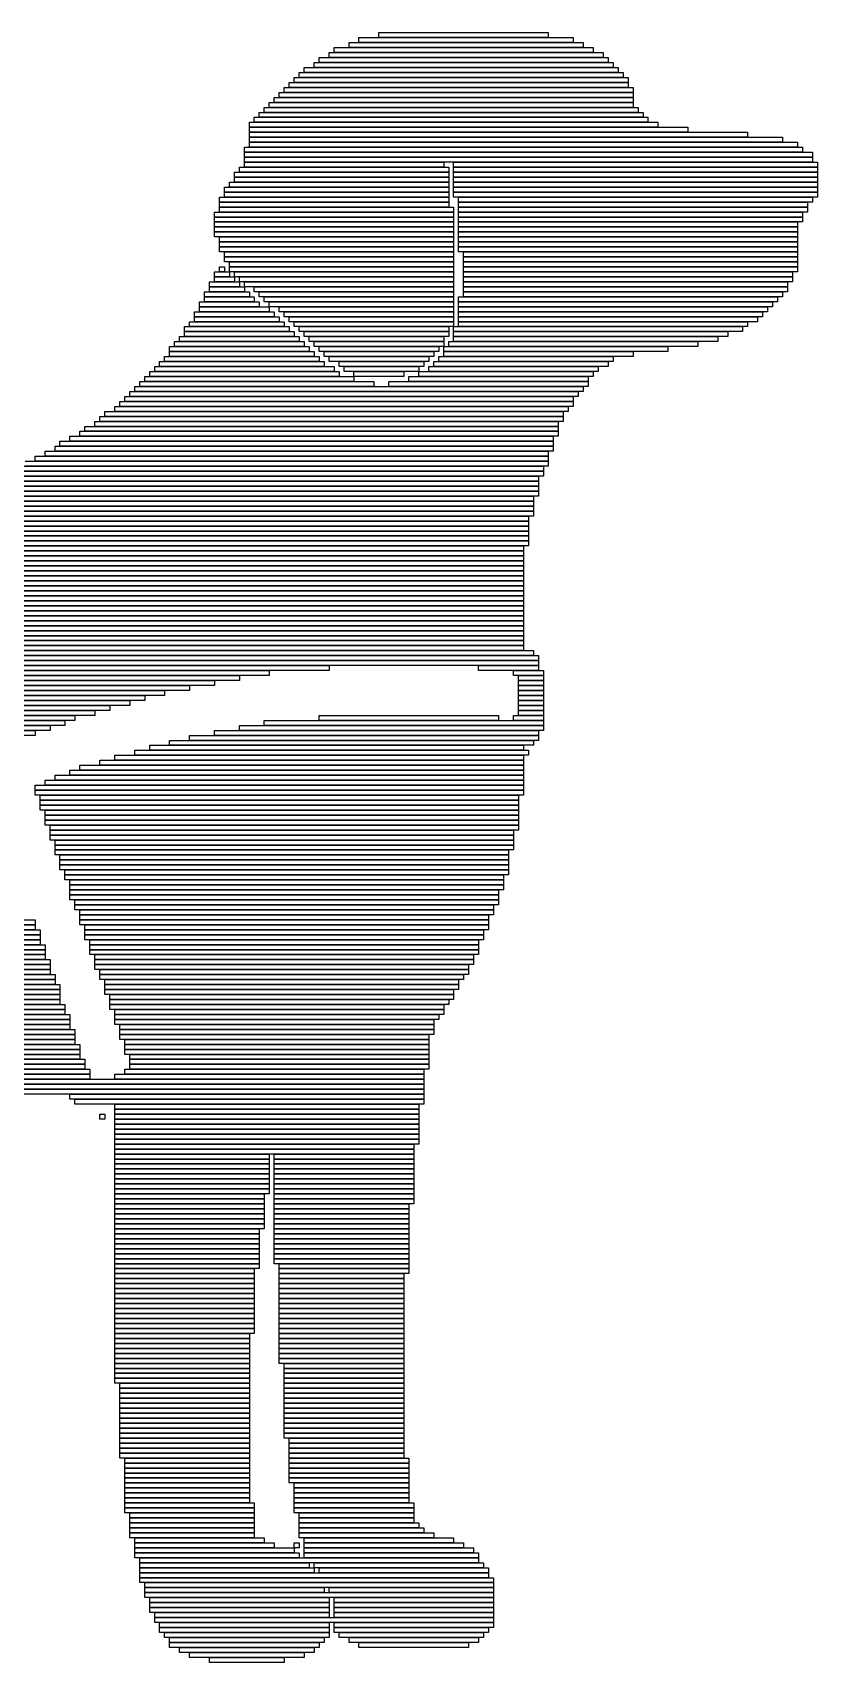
# Model space of a CAD drawing. Extents: x 322 to 701, y 349 to 676.
# Drawn here: x 543.5 to 701, y 349 to 676 of the extents above; entities that cross this region are included whole.
import ezdxf

# ---------------------------------------------------------------- set-up
doc = ezdxf.new("R2010")
doc.units = 0

msp = doc.modelspace()

# ---------------------------------------------------------------- linework, layer by layer
for p, q in [((607, 674), (654, 674)), ((607, 673), (607, 674)), ((609, 675), (652, 675)), ((609, 674), (609, 675)), ((652, 674), (609, 674)), ((613, 676), (647, 676)), ((613, 675), (613, 676)), ((647, 675), (613, 675)), ((647, 676), (647, 675)), ((652, 675), (652, 674)), ((654, 674), (654, 673)), ((601, 671), (659, 671)), ((601, 670), (601, 671)), ((603, 672), (658, 672)), ((603, 671), (603, 672)), ((658, 671), (603, 671)), ((604, 673), (656, 673)), ((604, 672), (604, 673)), ((656, 672), (604, 672)), ((654, 673), (607, 673)), ((656, 673), (656, 672)), ((658, 672), (658, 671)), ((659, 671), (659, 670)), ((597, 668), (662, 668)), ((597, 667), (597, 668)), ((598, 669), (661, 669)), ((598, 668), (598, 669)), ((661, 668), (598, 668)), ((600, 670), (660, 670)), ((600, 669), (600, 670)), ((660, 669), (600, 669)), ((659, 670), (601, 670)), ((660, 670), (660, 669)), ((661, 669), (661, 668)), ((662, 668), (662, 667)), ((593, 664), (664, 664)), ((593, 663), (593, 664)), ((594, 665), (664, 665)), ((594, 664), (594, 665)), ((664, 664), (594, 664)), ((595, 666), (663, 666)), ((595, 665), (595, 666)), ((663, 665), (595, 665)), ((596, 667), (663, 667)), ((596, 666), (596, 667)), ((663, 666), (596, 666)), ((662, 667), (597, 667)), ((663, 667), (663, 666)), ((663, 666), (663, 665)), ((664, 665), (664, 664)), ((664, 664), (664, 663)), ((590, 661), (665, 661)), ((590, 660), (590, 661)), ((591, 662), (664, 662)), ((591, 661), (591, 662)), ((664, 661), (591, 661)), ((592, 663), (664, 663)), ((592, 662), (592, 663)), ((664, 662), (592, 662)), ((664, 663), (593, 663)), ((664, 663), (664, 662)), ((664, 662), (664, 661)), ((665, 661), (665, 660)), ((587, 658), (669, 658)), ((587, 657), (587, 658)), ((588, 659), (667, 659)), ((588, 658), (588, 659)), ((667, 658), (588, 658)), ((589, 660), (666, 660)), ((589, 659), (589, 660)), ((666, 659), (589, 659)), ((665, 660), (590, 660)), ((666, 660), (666, 659)), ((667, 659), (667, 658)), ((669, 658), (669, 657)), ((669, 657), (587, 657)), ((587, 657), (675, 657)), ((587, 656), (587, 657)), ((675, 656), (587, 656)), ((587, 656), (687, 656)), ((587, 655), (587, 656)), ((687, 655), (587, 655)), ((587, 655), (694, 655)), ((587, 654), (587, 655)), ((694, 654), (587, 654)), ((587, 654), (697, 654)), ((587, 653), (587, 654)), ((675, 657), (675, 656)), ((687, 656), (687, 655)), ((694, 655), (694, 654)), ((697, 654), (697, 653)), ((586, 653), (698, 653)), ((586, 652), (586, 653)), ((698, 652), (586, 652)), ((586, 652), (700, 652)), ((586, 651), (586, 652)), ((700, 651), (586, 651)), ((586, 651), (700, 651)), ((586, 650), (586, 651)), ((697, 653), (587, 653)), ((698, 653), (698, 652)), ((700, 652), (700, 651)), ((700, 651), (700, 650)), ((584, 648), (627, 648)), ((584, 647), (584, 648)), ((585, 649), (627, 649)), ((585, 648), (585, 649)), ((627, 648), (585, 648)), ((700, 650), (586, 650)), ((586, 650), (626, 650)), ((586, 649), (586, 650)), ((626, 649), (586, 649)), ((626, 650), (626, 649)), ((627, 649), (627, 648)), ((627, 648), (627, 647)), ((628, 650), (701, 650)), ((628, 649), (628, 650)), ((701, 649), (628, 649)), ((628, 649), (701, 649)), ((628, 648), (628, 649)), ((701, 648), (628, 648)), ((628, 648), (701, 648)), ((628, 647), (628, 648)), ((701, 650), (701, 649)), ((701, 649), (701, 648)), ((701, 648), (701, 647)), ((582, 645), (627, 645)), ((582, 644), (582, 645)), ((583, 646), (627, 646)), ((583, 645), (583, 646)), ((627, 645), (583, 645)), ((627, 647), (584, 647)), ((584, 647), (627, 647)), ((584, 646), (584, 647)), ((627, 646), (584, 646)), ((627, 647), (627, 646)), ((627, 646), (627, 645)), ((627, 645), (627, 644)), ((701, 647), (628, 647)), ((628, 647), (701, 647)), ((628, 646), (628, 647)), ((701, 646), (628, 646)), ((628, 646), (701, 646)), ((628, 645), (628, 646)), ((701, 645), (628, 645)), ((628, 645), (701, 645)), ((628, 644), (628, 645)), ((701, 647), (701, 646)), ((701, 646), (701, 645)), ((701, 645), (701, 644)), ((581, 643), (627, 643)), ((581, 642), (581, 643)), ((627, 642), (581, 642)), ((581, 642), (627, 642)), ((581, 641), (581, 642)), ((627, 641), (581, 641)), ((581, 641), (628, 641)), ((581, 640), (581, 641)), ((627, 644), (582, 644)), ((582, 644), (627, 644)), ((582, 643), (582, 644)), ((627, 643), (582, 643)), ((627, 644), (627, 643)), ((627, 643), (627, 642)), ((627, 642), (627, 641)), ((701, 644), (628, 644)), ((628, 644), (701, 644)), ((628, 643), (628, 644)), ((701, 643), (628, 643)), ((628, 641), (628, 640)), ((629, 643), (700, 643)), ((629, 642), (629, 643)), ((700, 642), (629, 642)), ((629, 642), (699, 642)), ((629, 641), (629, 642)), ((699, 641), (629, 641)), ((629, 641), (699, 641)), ((629, 640), (629, 641)), ((699, 642), (699, 641)), ((699, 641), (699, 640)), ((700, 643), (700, 642)), ((701, 644), (701, 643)), ((580, 640), (628, 640)), ((580, 639), (580, 640)), ((628, 639), (580, 639)), ((580, 639), (628, 639)), ((580, 638), (580, 639)), ((628, 638), (580, 638)), ((580, 638), (628, 638)), ((580, 637), (580, 638)), ((628, 640), (581, 640)), ((628, 640), (628, 639)), ((628, 639), (628, 638)), ((628, 638), (628, 637)), ((699, 640), (629, 640)), ((629, 640), (698, 640)), ((629, 639), (629, 640)), ((698, 639), (629, 639)), ((629, 639), (698, 639)), ((629, 638), (629, 639)), ((698, 638), (629, 638)), ((629, 638), (697, 638)), ((629, 637), (629, 638)), ((697, 638), (697, 637)), ((698, 640), (698, 639)), ((698, 639), (698, 638)), ((628, 637), (580, 637)), ((580, 637), (628, 637)), ((580, 636), (580, 637)), ((628, 636), (580, 636)), ((580, 636), (628, 636)), ((580, 635), (580, 636)), ((628, 635), (580, 635)), ((581, 635), (628, 635)), ((581, 634), (581, 635)), ((628, 637), (628, 636)), ((628, 636), (628, 635)), ((628, 635), (628, 634)), ((697, 637), (629, 637)), ((629, 637), (697, 637)), ((629, 636), (629, 637)), ((697, 636), (629, 636)), ((629, 636), (697, 636)), ((629, 635), (629, 636)), ((697, 635), (629, 635)), ((629, 635), (697, 635)), ((629, 634), (629, 635)), ((697, 637), (697, 636)), ((697, 636), (697, 635)), ((697, 635), (697, 634)), ((628, 634), (581, 634)), ((581, 634), (628, 634)), ((581, 633), (581, 634)), ((628, 633), (581, 633)), ((581, 633), (628, 633)), ((581, 632), (581, 633)), ((628, 632), (581, 632)), ((582, 632), (628, 632)), ((582, 631), (582, 632)), ((628, 634), (628, 633)), ((628, 633), (628, 632)), ((628, 632), (628, 631)), ((697, 634), (629, 634)), ((629, 634), (697, 634)), ((629, 633), (629, 634)), ((697, 633), (629, 633)), ((629, 633), (697, 633)), ((629, 632), (629, 633)), ((697, 632), (629, 632)), ((630, 632), (697, 632)), ((630, 631), (630, 632)), ((697, 634), (697, 633)), ((697, 633), (697, 632)), ((697, 632), (697, 631)), ((580, 628), (583, 628)), ((580, 627), (580, 628)), ((581, 629), (582, 629)), ((581, 628), (581, 629)), ((582, 628), (581, 628)), ((628, 631), (582, 631)), ((582, 631), (628, 631)), ((582, 630), (582, 631)), ((628, 630), (582, 630)), ((582, 629), (582, 628)), ((583, 630), (628, 630)), ((583, 629), (583, 630)), ((628, 629), (583, 629)), ((583, 629), (628, 629)), ((583, 628), (583, 629)), ((628, 628), (583, 628)), ((583, 628), (583, 627)), ((584, 628), (628, 628)), ((584, 627), (584, 628)), ((628, 631), (628, 630)), ((628, 630), (628, 629)), ((628, 629), (628, 628)), ((628, 628), (628, 627)), ((697, 631), (630, 631)), ((630, 631), (697, 631)), ((630, 630), (630, 631)), ((697, 630), (630, 630)), ((630, 630), (697, 630)), ((630, 629), (630, 630)), ((697, 629), (630, 629)), ((630, 629), (697, 629)), ((630, 628), (630, 629)), ((697, 628), (630, 628)), ((630, 628), (696, 628)), ((630, 627), (630, 628)), ((696, 628), (696, 627)), ((697, 631), (697, 630)), ((697, 630), (697, 629)), ((697, 629), (697, 628)), ((579, 626), (585, 626)), ((579, 625), (579, 626)), ((585, 625), (579, 625)), ((579, 625), (586, 625)), ((579, 624), (579, 625)), ((583, 627), (580, 627)), ((580, 627), (584, 627)), ((580, 626), (580, 627)), ((584, 626), (580, 626)), ((628, 627), (584, 627)), ((584, 627), (584, 626)), ((585, 627), (628, 627)), ((585, 626), (585, 627)), ((628, 626), (585, 626)), ((585, 626), (585, 625)), ((586, 626), (628, 626)), ((586, 625), (586, 626)), ((628, 625), (586, 625)), ((586, 625), (586, 624)), ((588, 625), (628, 625)), ((588, 624), (588, 625)), ((628, 627), (628, 626)), ((628, 626), (628, 625)), ((628, 625), (628, 624)), ((696, 627), (630, 627)), ((630, 627), (696, 627)), ((630, 626), (630, 627)), ((696, 626), (630, 626)), ((630, 626), (695, 626)), ((630, 625), (630, 626)), ((695, 625), (630, 625)), ((630, 625), (695, 625)), ((630, 624), (630, 625)), ((695, 626), (695, 625)), ((695, 625), (695, 624)), ((696, 627), (696, 626)), ((577, 622), (589, 622)), ((577, 621), (577, 622)), ((578, 624), (587, 624)), ((578, 623), (578, 624)), ((587, 623), (578, 623)), ((578, 623), (588, 623)), ((578, 622), (578, 623)), ((588, 622), (578, 622)), ((586, 624), (579, 624)), ((587, 624), (587, 623)), ((628, 624), (588, 624)), ((588, 623), (588, 622)), ((589, 624), (628, 624)), ((589, 623), (589, 624)), ((628, 623), (589, 623)), ((589, 622), (589, 621)), ((590, 623), (628, 623)), ((590, 622), (590, 623)), ((628, 622), (590, 622)), ((591, 622), (628, 622)), ((591, 621), (591, 622)), ((628, 624), (628, 623)), ((628, 623), (628, 622)), ((628, 622), (628, 621)), ((629, 623), (693, 623)), ((629, 622), (629, 623)), ((693, 622), (629, 622)), ((629, 622), (692, 622)), ((629, 621), (629, 622)), ((695, 624), (630, 624)), ((630, 624), (694, 624)), ((630, 623), (630, 624)), ((694, 623), (630, 623)), ((692, 622), (692, 621)), ((693, 623), (693, 622)), ((694, 624), (694, 623)), ((576, 620), (592, 620)), ((576, 619), (576, 620)), ((592, 619), (576, 619)), ((576, 619), (593, 619)), ((576, 618), (576, 619)), ((589, 621), (577, 621)), ((577, 621), (591, 621)), ((577, 620), (577, 621)), ((591, 620), (577, 620)), ((628, 621), (591, 621)), ((591, 621), (591, 620)), ((592, 620), (592, 619)), ((593, 621), (628, 621)), ((593, 620), (593, 621)), ((628, 620), (593, 620)), ((593, 619), (593, 618)), ((594, 620), (628, 620)), ((594, 619), (594, 620)), ((628, 619), (594, 619)), ((595, 619), (628, 619)), ((595, 618), (595, 619)), ((628, 621), (628, 620)), ((628, 620), (628, 619)), ((628, 619), (628, 618)), ((692, 621), (629, 621)), ((629, 621), (691, 621)), ((629, 620), (629, 621)), ((691, 620), (629, 620)), ((629, 620), (690, 620)), ((629, 619), (629, 620)), ((690, 619), (629, 619)), ((629, 619), (689, 619)), ((629, 618), (629, 619)), ((689, 619), (689, 618)), ((690, 620), (690, 619)), ((691, 621), (691, 620)), ((573, 615), (597, 615)), ((573, 614), (573, 615)), ((574, 617), (595, 617)), ((574, 616), (574, 617)), ((595, 616), (574, 616)), ((574, 616), (596, 616)), ((574, 615), (574, 616)), ((596, 615), (574, 615)), ((575, 618), (594, 618)), ((575, 617), (575, 618)), ((594, 617), (575, 617)), ((593, 618), (576, 618)), ((594, 618), (594, 617)), ((628, 618), (595, 618)), ((595, 617), (595, 616)), ((596, 618), (628, 618)), ((596, 617), (596, 618)), ((628, 617), (596, 617)), ((596, 616), (596, 615)), ((597, 617), (627, 617)), ((597, 616), (597, 617)), ((627, 616), (597, 616)), ((597, 615), (597, 614)), ((598, 616), (627, 616)), ((598, 615), (598, 616)), ((627, 615), (598, 615)), ((599, 615), (626, 615)), ((599, 614), (599, 615)), ((626, 615), (626, 614)), ((627, 617), (627, 616)), ((627, 616), (627, 615)), ((628, 618), (628, 617)), ((628, 617), (686, 617)), ((628, 616), (628, 617)), ((686, 616), (628, 616)), ((628, 616), (683, 616)), ((628, 615), (628, 616)), ((683, 615), (628, 615)), ((628, 615), (681, 615)), ((628, 614), (628, 615)), ((689, 618), (629, 618)), ((629, 618), (687, 618)), ((629, 617), (629, 618)), ((687, 617), (629, 617)), ((681, 615), (681, 614)), ((683, 616), (683, 615)), ((686, 617), (686, 616)), ((687, 618), (687, 617)), ((571, 613), (599, 613)), ((571, 612), (571, 613)), ((599, 612), (571, 612)), ((571, 612), (600, 612)), ((571, 611), (571, 612)), ((572, 614), (598, 614)), ((572, 613), (572, 614)), ((598, 613), (572, 613)), ((597, 614), (573, 614)), ((598, 614), (598, 613)), ((626, 614), (599, 614)), ((599, 613), (599, 612)), ((600, 614), (626, 614)), ((600, 613), (600, 614)), ((626, 613), (600, 613)), ((600, 612), (600, 611)), ((601, 613), (625, 613)), ((601, 612), (601, 613)), ((625, 612), (601, 612)), ((602, 612), (624, 612)), ((602, 611), (602, 612)), ((624, 612), (624, 611)), ((625, 613), (625, 612)), ((626, 614), (626, 613)), ((626, 613), (671, 613)), ((626, 612), (626, 613)), ((671, 612), (626, 612)), ((626, 612), (664, 612)), ((626, 611), (626, 612)), ((627, 614), (677, 614)), ((627, 613), (627, 614)), ((677, 613), (627, 613)), ((681, 614), (628, 614)), ((664, 612), (664, 611)), ((671, 613), (671, 612)), ((677, 614), (677, 613)), ((568, 609), (604, 609)), ((568, 608), (568, 609)), ((569, 610), (602, 610)), ((569, 609), (569, 610)), ((602, 609), (569, 609)), ((570, 611), (601, 611)), ((570, 610), (570, 611)), ((601, 610), (570, 610)), ((600, 611), (571, 611)), ((601, 611), (601, 610)), ((624, 611), (602, 611)), ((602, 610), (602, 609)), ((603, 611), (623, 611)), ((603, 610), (603, 611)), ((623, 610), (603, 610)), ((604, 609), (604, 608)), ((605, 610), (622, 610)), ((605, 609), (605, 610)), ((622, 609), (605, 609)), ((606, 609), (621, 609)), ((606, 608), (606, 609)), ((621, 609), (621, 608)), ((622, 610), (622, 609)), ((623, 611), (623, 610)), ((623, 609), (657, 609)), ((623, 608), (623, 609)), ((624, 610), (659, 610)), ((624, 609), (624, 610)), ((659, 609), (624, 609)), ((625, 611), (660, 611)), ((625, 610), (625, 611)), ((660, 610), (625, 610)), ((664, 611), (626, 611)), ((657, 609), (657, 608)), ((659, 610), (659, 609)), ((660, 611), (660, 610)), ((564, 605), (654, 605)), ((564, 604), (564, 605)), ((565, 606), (612, 606)), ((565, 605), (565, 606)), ((612, 605), (565, 605)), ((566, 607), (608, 607)), ((566, 606), (566, 607)), ((608, 606), (566, 606)), ((567, 608), (605, 608)), ((567, 607), (567, 608)), ((605, 607), (567, 607)), ((604, 608), (568, 608)), ((605, 608), (605, 607)), ((621, 608), (606, 608)), ((608, 608), (618, 608)), ((608, 607), (608, 608)), ((618, 607), (608, 607)), ((608, 607), (608, 606)), ((612, 606), (612, 605)), ((615, 606), (655, 606)), ((615, 605), (615, 606)), ((655, 605), (615, 605)), ((618, 608), (618, 607)), ((619, 607), (655, 607)), ((619, 606), (619, 607)), ((655, 606), (619, 606)), ((621, 608), (656, 608)), ((621, 607), (621, 608)), ((656, 607), (621, 607)), ((657, 608), (623, 608)), ((654, 605), (654, 604)), ((655, 607), (655, 606)), ((655, 606), (655, 605)), ((656, 608), (656, 607)), ((561, 602), (652, 602)), ((561, 601), (561, 602)), ((562, 603), (652, 603)), ((562, 602), (562, 603)), ((652, 602), (562, 602)), ((563, 604), (653, 604)), ((563, 603), (563, 604)), ((653, 603), (563, 603)), ((654, 604), (564, 604)), ((652, 603), (652, 602)), ((652, 602), (652, 601)), ((653, 604), (653, 603)), ((557, 599), (650, 599)), ((557, 598), (557, 599)), ((558, 600), (650, 600)), ((558, 599), (558, 600)), ((650, 599), (558, 599)), ((560, 601), (651, 601)), ((560, 600), (560, 601)), ((651, 600), (560, 600)), ((652, 601), (561, 601)), ((650, 600), (650, 599)), ((650, 599), (650, 598)), ((651, 601), (651, 600)), ((553, 596), (649, 596)), ((553, 595), (553, 596)), ((554, 597), (649, 597)), ((554, 596), (554, 597)), ((649, 596), (554, 596)), ((556, 598), (649, 598)), ((556, 597), (556, 598)), ((649, 597), (556, 597)), ((650, 598), (557, 598)), ((649, 598), (649, 597)), ((649, 597), (649, 596)), ((649, 596), (649, 595)), ((546, 592), (647, 592)), ((546, 591), (546, 592)), ((548, 593), (648, 593)), ((548, 592), (548, 593)), ((648, 592), (548, 592)), ((549, 594), (648, 594)), ((549, 593), (549, 594)), ((648, 593), (549, 593)), ((551, 595), (648, 595)), ((551, 594), (551, 595)), ((648, 594), (551, 594)), ((649, 595), (553, 595)), ((647, 592), (647, 591)), ((648, 595), (648, 594)), ((648, 594), (648, 593)), ((648, 593), (648, 592)), ((539, 589), (646, 589)), ((542, 590), (647, 590)), ((647, 589), (542, 589)), ((544, 591), (647, 591)), ((544, 590), (544, 591)), ((647, 590), (544, 590)), ((647, 591), (546, 591)), ((646, 589), (646, 588)), ((647, 591), (647, 590)), ((647, 590), (647, 589)), ((533, 586), (645, 586)), ((535, 587), (645, 587)), ((645, 586), (535, 586)), ((537, 588), (646, 588)), ((646, 587), (537, 587)), ((646, 588), (539, 588)), ((645, 587), (645, 586)), ((645, 586), (645, 585)), ((646, 588), (646, 587)), ((521, 583), (644, 583)), ((522, 584), (645, 584)), ((645, 583), (522, 583)), ((529, 585), (645, 585)), ((645, 584), (529, 584)), ((645, 585), (533, 585)), ((644, 583), (644, 582)), ((645, 585), (645, 584)), ((645, 584), (645, 583)), ((506, 579), (643, 579)), ((507, 581), (644, 581)), ((644, 580), (507, 580)), ((508, 580), (644, 580)), ((644, 579), (508, 579)), ((519, 582), (644, 582)), ((644, 581), (519, 581)), ((644, 582), (521, 582)), ((643, 579), (643, 578)), ((644, 582), (644, 581)), ((644, 581), (644, 580)), ((644, 580), (644, 579)), ((643, 578), (506, 578)), ((525, 578), (643, 578)), ((643, 577), (525, 577)), ((525, 577), (643, 577)), ((643, 576), (525, 576)), ((526, 576), (643, 576)), ((643, 578), (643, 577)), ((643, 577), (643, 576)), ((643, 576), (643, 575)), ((643, 575), (526, 575)), ((526, 575), (643, 575)), ((643, 574), (526, 574)), ((527, 574), (643, 574)), ((643, 573), (527, 573)), ((527, 573), (642, 573)), ((642, 573), (642, 572)), ((643, 575), (643, 574)), ((643, 574), (643, 573)), ((642, 572), (527, 572)), ((527, 572), (642, 572)), ((642, 571), (527, 571)), ((527, 571), (642, 571)), ((642, 570), (527, 570)), ((528, 570), (642, 570)), ((642, 569), (528, 569)), ((528, 569), (642, 569)), ((642, 572), (642, 571)), ((642, 571), (642, 570)), ((642, 570), (642, 569)), ((642, 569), (642, 568)), ((642, 568), (528, 568)), ((529, 568), (642, 568)), ((642, 567), (529, 567)), ((529, 567), (642, 567)), ((642, 566), (529, 566)), ((529, 566), (642, 566)), ((642, 568), (642, 567)), ((642, 567), (642, 566)), ((642, 566), (642, 565)), ((642, 565), (529, 565)), ((530, 565), (642, 565)), ((642, 564), (530, 564)), ((530, 564), (642, 564)), ((642, 563), (530, 563)), ((530, 563), (642, 563)), ((642, 565), (642, 564)), ((642, 564), (642, 563)), ((642, 563), (642, 562)), ((642, 562), (530, 562)), ((531, 562), (642, 562)), ((642, 561), (531, 561)), ((531, 561), (642, 561)), ((642, 560), (531, 560)), ((532, 560), (642, 560)), ((642, 562), (642, 561)), ((642, 561), (642, 560)), ((642, 560), (642, 559)), ((642, 559), (532, 559)), ((532, 559), (642, 559)), ((642, 558), (532, 558)), ((532, 558), (642, 558)), ((642, 557), (532, 557)), ((533, 557), (642, 557)), ((642, 556), (533, 556)), ((533, 556), (642, 556)), ((642, 559), (642, 558)), ((642, 558), (642, 557)), ((642, 557), (642, 556)), ((642, 556), (642, 555)), ((642, 555), (533, 555)), ((533, 555), (642, 555)), ((642, 554), (533, 554)), ((534, 554), (642, 554)), ((642, 553), (534, 553)), ((534, 553), (642, 553)), ((642, 555), (642, 554)), ((642, 554), (642, 553)), ((642, 553), (642, 552)), ((642, 552), (534, 552)), ((534, 552), (644, 552)), ((644, 551), (534, 551)), ((535, 551), (645, 551)), ((645, 550), (535, 550)), ((535, 550), (645, 550)), ((644, 552), (644, 551)), ((645, 551), (645, 550)), ((645, 550), (645, 549)), ((645, 549), (535, 549)), ((535, 549), (603, 549)), ((603, 548), (535, 548)), ((536, 548), (591, 548)), ((591, 547), (536, 547)), ((536, 547), (585, 547)), ((585, 547), (585, 546)), ((591, 548), (591, 547)), ((603, 549), (603, 548)), ((633, 549), (645, 549)), ((633, 548), (633, 549)), ((645, 548), (633, 548)), ((640, 548), (646, 548)), ((640, 547), (640, 548)), ((646, 547), (640, 547)), ((641, 547), (646, 547)), ((641, 546), (641, 547)), ((645, 549), (645, 548)), ((646, 548), (646, 547)), ((646, 547), (646, 546)), ((585, 546), (536, 546)), ((537, 546), (580, 546)), ((580, 545), (537, 545)), ((537, 545), (575, 545)), ((575, 544), (537, 544)), ((537, 544), (570, 544)), ((570, 543), (537, 543)), ((537, 543), (566, 543)), ((566, 543), (566, 542)), ((570, 544), (570, 543)), ((575, 545), (575, 544)), ((580, 546), (580, 545)), ((646, 546), (641, 546)), ((641, 546), (646, 546)), ((641, 545), (641, 546)), ((646, 545), (641, 545)), ((641, 545), (646, 545)), ((641, 544), (641, 545)), ((646, 544), (641, 544)), ((641, 544), (646, 544)), ((641, 543), (641, 544)), ((646, 543), (641, 543)), ((641, 543), (646, 543)), ((641, 542), (641, 543)), ((646, 546), (646, 545)), ((646, 545), (646, 544)), ((646, 544), (646, 543)), ((646, 543), (646, 542)), ((566, 542), (537, 542)), ((538, 542), (563, 542)), ((563, 541), (538, 541)), ((538, 541), (559, 541)), ((559, 540), (538, 540)), ((539, 540), (556, 540)), ((556, 540), (556, 539)), ((559, 541), (559, 540)), ((563, 542), (563, 541)), ((646, 542), (641, 542)), ((641, 542), (646, 542)), ((641, 541), (641, 542)), ((646, 541), (641, 541)), ((641, 541), (646, 541)), ((641, 540), (641, 541)), ((646, 540), (641, 540)), ((641, 540), (646, 540)), ((641, 539), (641, 540)), ((646, 542), (646, 541)), ((646, 541), (646, 540)), ((646, 540), (646, 539)), ((556, 539), (539, 539)), ((539, 539), (552, 539)), ((552, 538), (539, 538)), ((539, 538), (550, 538)), ((550, 537), (539, 537)), ((539, 537), (547, 537)), ((547, 537), (547, 536)), ((550, 538), (550, 537)), ((552, 539), (552, 538)), ((585, 537), (646, 537)), ((585, 536), (585, 537)), ((590, 538), (646, 538)), ((590, 537), (590, 538)), ((646, 537), (590, 537)), ((601, 539), (637, 539)), ((601, 538), (601, 539)), ((637, 538), (601, 538)), ((637, 539), (637, 538)), ((640, 539), (646, 539)), ((640, 538), (640, 539)), ((646, 538), (640, 538)), ((646, 539), (641, 539)), ((646, 539), (646, 538)), ((646, 538), (646, 537)), ((646, 537), (646, 536)), ((547, 536), (539, 536)), ((540, 536), (544, 536)), ((544, 535), (540, 535)), ((544, 536), (544, 535)), ((571, 534), (644, 534)), ((571, 533), (571, 534)), ((575, 535), (645, 535)), ((575, 534), (575, 535)), ((645, 534), (575, 534)), ((580, 536), (645, 536)), ((580, 535), (580, 536)), ((645, 535), (580, 535)), ((646, 536), (585, 536)), ((644, 534), (644, 533)), ((645, 536), (645, 535)), ((645, 535), (645, 534)), ((557, 530), (642, 530)), ((557, 529), (557, 530)), ((560, 531), (642, 531)), ((560, 530), (560, 531)), ((642, 530), (560, 530)), ((564, 532), (643, 532)), ((564, 531), (564, 532)), ((643, 531), (564, 531)), ((567, 533), (642, 533)), ((567, 532), (567, 533)), ((642, 532), (567, 532)), ((644, 533), (571, 533)), ((642, 533), (642, 532)), ((642, 531), (642, 530)), ((642, 530), (642, 529)), ((643, 532), (643, 531)), ((548, 527), (642, 527)), ((548, 526), (548, 527)), ((551, 528), (642, 528)), ((551, 527), (551, 528)), ((642, 527), (551, 527)), ((553, 529), (642, 529)), ((553, 528), (553, 529)), ((642, 528), (553, 528)), ((642, 529), (557, 529)), ((642, 529), (642, 528)), ((642, 528), (642, 527)), ((642, 527), (642, 526)), ((544, 525), (642, 525)), ((544, 524), (544, 525)), ((642, 524), (544, 524)), ((544, 524), (642, 524)), ((544, 523), (544, 524)), ((546, 526), (642, 526)), ((546, 525), (546, 526)), ((642, 525), (546, 525)), ((642, 526), (548, 526)), ((642, 526), (642, 525)), ((642, 525), (642, 524)), ((642, 524), (642, 523)), ((642, 523), (544, 523)), ((545, 523), (641, 523)), ((545, 522), (545, 523)), ((641, 522), (545, 522)), ((545, 522), (641, 522)), ((545, 521), (545, 522)), ((641, 521), (545, 521)), ((545, 521), (641, 521)), ((545, 520), (545, 521)), ((641, 520), (545, 520)), ((546, 520), (641, 520)), ((546, 519), (546, 520)), ((641, 523), (641, 522)), ((641, 522), (641, 521)), ((641, 521), (641, 520)), ((641, 520), (641, 519)), ((641, 519), (546, 519)), ((546, 519), (641, 519)), ((546, 518), (546, 519)), ((641, 518), (546, 518)), ((546, 518), (641, 518)), ((546, 517), (546, 518)), ((641, 517), (546, 517)), ((547, 517), (641, 517)), ((547, 516), (547, 517)), ((641, 519), (641, 518)), ((641, 518), (641, 517)), ((641, 517), (641, 516)), ((641, 516), (547, 516)), ((547, 516), (640, 516)), ((547, 515), (547, 516)), ((640, 515), (547, 515)), ((547, 515), (640, 515)), ((547, 514), (547, 515)), ((640, 514), (547, 514)), ((548, 514), (640, 514)), ((548, 513), (548, 514)), ((640, 516), (640, 515)), ((640, 515), (640, 514)), ((640, 514), (640, 513)), ((640, 513), (548, 513)), ((548, 513), (640, 513)), ((548, 512), (548, 513)), ((640, 512), (548, 512)), ((548, 512), (639, 512)), ((548, 511), (548, 512)), ((639, 511), (548, 511)), ((549, 511), (639, 511)), ((549, 510), (549, 511)), ((639, 512), (639, 511)), ((639, 511), (639, 510)), ((640, 513), (640, 512)), ((639, 510), (549, 510)), ((549, 510), (639, 510)), ((549, 509), (549, 510)), ((639, 509), (549, 509)), ((549, 509), (639, 509)), ((549, 508), (549, 509)), ((639, 508), (549, 508)), ((550, 508), (639, 508)), ((550, 507), (550, 508)), ((639, 507), (550, 507)), ((550, 507), (638, 507)), ((550, 506), (550, 507)), ((638, 507), (638, 506)), ((639, 510), (639, 509)), ((639, 509), (639, 508)), ((639, 508), (639, 507)), ((638, 506), (550, 506)), ((551, 506), (638, 506)), ((551, 505), (551, 506)), ((638, 505), (551, 505)), ((551, 505), (638, 505)), ((551, 504), (551, 505)), ((638, 504), (551, 504)), ((551, 504), (637, 504)), ((551, 503), (551, 504)), ((637, 504), (637, 503)), ((638, 506), (638, 505)), ((638, 505), (638, 504)), ((637, 503), (551, 503)), ((551, 503), (637, 503)), ((551, 502), (551, 503)), ((637, 502), (551, 502)), ((552, 502), (637, 502)), ((552, 501), (552, 502)), ((637, 501), (552, 501)), ((552, 501), (636, 501)), ((552, 500), (552, 501)), ((636, 501), (636, 500)), ((637, 503), (637, 502)), ((637, 502), (637, 501)), ((368, 498), (544, 498)), ((544, 498), (544, 497)), ((636, 500), (552, 500)), ((553, 500), (636, 500)), ((553, 499), (553, 500)), ((636, 499), (553, 499)), ((553, 499), (635, 499)), ((553, 498), (553, 499)), ((635, 498), (553, 498)), ((553, 498), (635, 498)), ((553, 497), (553, 498)), ((635, 499), (635, 498)), ((635, 498), (635, 497)), ((636, 500), (636, 499)), ((544, 497), (368, 497)), ((368, 497), (544, 497)), ((544, 496), (368, 496)), ((368, 496), (545, 496)), ((545, 495), (368, 495)), ((368, 495), (545, 495)), ((545, 494), (368, 494)), ((368, 494), (545, 494)), ((544, 497), (544, 496)), ((545, 496), (545, 495)), ((545, 495), (545, 494)), ((545, 494), (545, 493)), ((635, 497), (553, 497)), ((554, 497), (635, 497)), ((554, 496), (554, 497)), ((635, 496), (554, 496)), ((554, 496), (634, 496)), ((554, 495), (554, 496)), ((634, 495), (554, 495)), ((554, 495), (634, 495)), ((554, 494), (554, 495)), ((634, 494), (554, 494)), ((555, 494), (633, 494)), ((555, 493), (555, 494)), ((633, 494), (633, 493)), ((634, 496), (634, 495)), ((634, 495), (634, 494)), ((635, 497), (635, 496)), ((367, 493), (546, 493)), ((546, 492), (367, 492)), ((367, 492), (546, 492)), ((546, 491), (367, 491)), ((367, 491), (546, 491)), ((545, 493), (368, 493)), ((546, 493), (546, 492)), ((546, 492), (546, 491)), ((546, 491), (546, 490)), ((633, 493), (555, 493)), ((555, 493), (633, 493)), ((555, 492), (555, 493)), ((633, 492), (555, 492)), ((555, 492), (633, 492)), ((555, 491), (555, 492)), ((633, 491), (555, 491)), ((556, 491), (632, 491)), ((556, 490), (556, 491)), ((632, 491), (632, 490)), ((633, 493), (633, 492)), ((633, 492), (633, 491)), ((546, 490), (367, 490)), ((367, 490), (547, 490)), ((547, 489), (367, 489)), ((367, 489), (547, 489)), ((547, 488), (367, 488)), ((367, 488), (547, 488)), ((547, 490), (547, 489)), ((547, 489), (547, 488)), ((547, 488), (547, 487)), ((632, 490), (556, 490)), ((556, 490), (632, 490)), ((556, 489), (556, 490)), ((632, 489), (556, 489)), ((556, 489), (631, 489)), ((556, 488), (556, 489)), ((631, 488), (556, 488)), ((557, 488), (631, 488)), ((557, 487), (557, 488)), ((631, 489), (631, 488)), ((631, 488), (631, 487)), ((632, 490), (632, 489)), ((366, 486), (548, 486)), ((548, 485), (366, 485)), ((366, 485), (549, 485)), ((549, 484), (366, 484)), ((366, 484), (549, 484)), ((547, 487), (367, 487)), ((367, 487), (548, 487)), ((548, 486), (367, 486)), ((548, 487), (548, 486)), ((548, 486), (548, 485)), ((549, 485), (549, 484)), ((549, 484), (549, 483)), ((631, 487), (557, 487)), ((557, 487), (630, 487)), ((557, 486), (557, 487)), ((630, 486), (557, 486)), ((558, 486), (629, 486)), ((558, 485), (558, 486)), ((629, 485), (558, 485)), ((558, 485), (629, 485)), ((558, 484), (558, 485)), ((629, 484), (558, 484)), ((558, 484), (628, 484)), ((558, 483), (558, 484)), ((628, 484), (628, 483)), ((629, 486), (629, 485)), ((629, 485), (629, 484)), ((630, 487), (630, 486)), ((549, 483), (366, 483)), ((366, 483), (549, 483)), ((549, 482), (366, 482)), ((366, 482), (549, 482)), ((549, 481), (366, 481)), ((366, 481), (550, 481)), ((549, 483), (549, 482)), ((549, 482), (549, 481)), ((550, 481), (550, 480)), ((628, 483), (558, 483)), ((559, 483), (628, 483)), ((559, 482), (559, 483)), ((628, 482), (559, 482)), ((559, 482), (627, 482)), ((559, 481), (559, 482)), ((627, 481), (559, 481)), ((559, 481), (626, 481)), ((559, 480), (559, 481)), ((626, 481), (626, 480)), ((627, 482), (627, 481)), ((628, 483), (628, 482)), ((550, 480), (366, 480)), ((366, 480), (550, 480)), ((550, 479), (366, 479)), ((366, 479), (551, 479)), ((551, 478), (366, 478)), ((460, 478), (551, 478)), ((550, 480), (550, 479)), ((551, 479), (551, 478)), ((551, 478), (551, 477)), ((626, 480), (559, 480)), ((560, 480), (626, 480)), ((560, 479), (560, 480)), ((626, 479), (560, 479)), ((560, 479), (625, 479)), ((560, 478), (560, 479)), ((625, 478), (560, 478)), ((560, 478), (624, 478)), ((560, 477), (560, 478)), ((624, 478), (624, 477)), ((625, 479), (625, 478)), ((626, 480), (626, 479)), ((551, 477), (460, 477)), ((466, 477), (551, 477)), ((551, 476), (466, 476)), ((471, 476), (552, 476)), ((552, 475), (471, 475)), ((475, 475), (552, 475)), ((551, 477), (551, 476)), ((552, 476), (552, 475)), ((552, 475), (552, 474)), ((624, 477), (560, 477)), ((561, 477), (624, 477)), ((561, 476), (561, 477)), ((624, 476), (561, 476)), ((561, 476), (624, 476)), ((561, 475), (561, 476)), ((624, 475), (561, 475)), ((561, 475), (623, 475)), ((561, 474), (561, 475)), ((623, 475), (623, 474)), ((624, 477), (624, 476)), ((624, 476), (624, 475)), ((552, 474), (475, 474)), ((480, 474), (552, 474)), ((552, 473), (480, 473)), ((485, 473), (553, 473)), ((553, 472), (485, 472)), ((489, 472), (553, 472)), ((553, 471), (489, 471)), ((493, 471), (553, 471)), ((552, 474), (552, 473)), ((553, 473), (553, 472)), ((553, 472), (553, 471)), ((553, 471), (553, 470)), ((623, 474), (561, 474)), ((562, 474), (623, 474)), ((562, 473), (562, 474)), ((623, 473), (562, 473)), ((562, 473), (623, 473)), ((562, 472), (562, 473)), ((623, 472), (562, 472)), ((562, 472), (623, 472)), ((562, 471), (562, 472)), ((623, 471), (562, 471)), ((563, 471), (623, 471)), ((563, 470), (563, 471)), ((623, 474), (623, 473)), ((623, 473), (623, 472)), ((623, 472), (623, 471)), ((623, 471), (623, 470)), ((553, 470), (493, 470)), ((497, 470), (554, 470)), ((554, 469), (497, 469)), ((502, 469), (554, 469)), ((554, 468), (502, 468)), ((506, 468), (555, 468)), ((554, 470), (554, 469)), ((554, 469), (554, 468)), ((555, 468), (555, 467)), ((562, 468), (622, 468)), ((562, 467), (562, 468)), ((623, 470), (563, 470)), ((563, 470), (623, 470)), ((563, 469), (563, 470)), ((623, 469), (563, 469)), ((563, 469), (623, 469)), ((563, 468), (563, 469)), ((623, 468), (563, 468)), ((622, 468), (622, 467)), ((623, 470), (623, 469)), ((623, 469), (623, 468)), ((555, 467), (506, 467)), ((511, 467), (555, 467)), ((555, 466), (511, 466)), ((517, 466), (622, 466)), ((622, 465), (517, 465)), ((524, 465), (622, 465)), ((555, 467), (555, 466)), ((560, 467), (622, 467)), ((560, 466), (560, 467)), ((622, 466), (560, 466)), ((622, 467), (562, 467)), ((622, 467), (622, 466)), ((622, 466), (622, 465)), ((622, 465), (622, 464)), ((622, 464), (524, 464)), ((533, 464), (622, 464)), ((622, 463), (533, 463)), ((551, 463), (622, 463)), ((551, 462), (551, 463)), ((622, 462), (551, 462)), ((552, 462), (622, 462)), ((552, 461), (552, 462)), ((622, 464), (622, 463)), ((622, 463), (622, 462)), ((622, 462), (622, 461)), ((622, 461), (552, 461)), ((557, 459), (558, 459)), ((557, 458), (557, 459)), ((558, 458), (557, 458)), ((558, 459), (558, 458)), ((560, 461), (621, 461)), ((560, 460), (560, 461)), ((621, 460), (560, 460)), ((560, 460), (621, 460)), ((560, 459), (560, 460)), ((621, 459), (560, 459)), ((560, 459), (621, 459)), ((560, 458), (560, 459)), ((621, 458), (560, 458)), ((560, 458), (621, 458)), ((560, 457), (560, 458)), ((621, 461), (621, 460)), ((621, 460), (621, 459)), ((621, 459), (621, 458)), ((621, 458), (621, 457)), ((621, 457), (560, 457)), ((560, 457), (621, 457)), ((560, 456), (560, 457)), ((621, 456), (560, 456)), ((560, 456), (621, 456)), ((560, 455), (560, 456)), ((621, 455), (560, 455)), ((560, 455), (621, 455)), ((560, 454), (560, 455)), ((621, 457), (621, 456)), ((621, 456), (621, 455)), ((621, 455), (621, 454)), ((621, 454), (560, 454)), ((560, 454), (621, 454)), ((560, 453), (560, 454)), ((621, 453), (560, 453)), ((560, 453), (620, 453)), ((560, 452), (560, 453)), ((620, 452), (560, 452)), ((560, 452), (620, 452)), ((560, 451), (560, 452)), ((620, 453), (620, 452)), ((620, 452), (620, 451)), ((621, 454), (621, 453)), ((620, 451), (560, 451)), ((560, 451), (591, 451)), ((560, 450), (560, 451)), ((591, 450), (560, 450)), ((560, 450), (591, 450)), ((560, 449), (560, 450)), ((591, 449), (560, 449)), ((560, 449), (591, 449)), ((560, 448), (560, 449)), ((591, 448), (560, 448)), ((560, 448), (591, 448)), ((560, 447), (560, 448)), ((591, 451), (591, 450)), ((591, 450), (591, 449)), ((591, 449), (591, 448)), ((591, 448), (591, 447)), ((592, 451), (620, 451)), ((592, 450), (592, 451)), ((620, 450), (592, 450)), ((592, 450), (620, 450)), ((592, 449), (592, 450)), ((620, 449), (592, 449)), ((592, 449), (620, 449)), ((592, 448), (592, 449)), ((620, 448), (592, 448)), ((592, 448), (620, 448)), ((592, 447), (592, 448)), ((620, 451), (620, 450)), ((620, 450), (620, 449)), ((620, 449), (620, 448)), ((620, 448), (620, 447)), ((591, 447), (560, 447)), ((560, 447), (591, 447)), ((560, 446), (560, 447)), ((591, 446), (560, 446)), ((560, 446), (591, 446)), ((560, 445), (560, 446)), ((591, 445), (560, 445)), ((560, 445), (591, 445)), ((560, 444), (560, 445)), ((591, 447), (591, 446)), ((591, 446), (591, 445)), ((591, 445), (591, 444)), ((620, 447), (592, 447)), ((592, 447), (620, 447)), ((592, 446), (592, 447)), ((620, 446), (592, 446)), ((592, 446), (620, 446)), ((592, 445), (592, 446)), ((620, 445), (592, 445)), ((592, 445), (620, 445)), ((592, 444), (592, 445)), ((620, 447), (620, 446)), ((620, 446), (620, 445)), ((620, 445), (620, 444)), ((591, 444), (560, 444)), ((560, 444), (591, 444)), ((560, 443), (560, 444)), ((591, 443), (560, 443)), ((560, 443), (590, 443)), ((560, 442), (560, 443)), ((590, 442), (560, 442)), ((560, 442), (590, 442)), ((560, 441), (560, 442)), ((590, 443), (590, 442)), ((590, 442), (590, 441)), ((591, 444), (591, 443)), ((620, 444), (592, 444)), ((592, 444), (620, 444)), ((592, 443), (592, 444)), ((620, 443), (592, 443)), ((592, 443), (620, 443)), ((592, 442), (592, 443)), ((620, 442), (592, 442)), ((592, 442), (620, 442)), ((592, 441), (592, 442)), ((620, 444), (620, 443)), ((620, 443), (620, 442)), ((620, 442), (620, 441)), ((590, 441), (560, 441)), ((560, 441), (590, 441)), ((560, 440), (560, 441)), ((590, 440), (560, 440)), ((560, 440), (590, 440)), ((560, 439), (560, 440)), ((590, 439), (560, 439)), ((560, 439), (590, 439)), ((560, 438), (560, 439)), ((590, 441), (590, 440)), ((590, 440), (590, 439)), ((590, 439), (590, 438)), ((620, 441), (592, 441)), ((592, 441), (619, 441)), ((592, 440), (592, 441)), ((619, 440), (592, 440)), ((592, 440), (619, 440)), ((592, 439), (592, 440)), ((619, 439), (592, 439)), ((592, 439), (619, 439)), ((592, 438), (592, 439)), ((619, 441), (619, 440)), ((619, 440), (619, 439)), ((619, 439), (619, 438)), ((590, 438), (560, 438)), ((560, 438), (590, 438)), ((560, 437), (560, 438)), ((590, 437), (560, 437)), ((560, 437), (590, 437)), ((560, 436), (560, 437)), ((590, 436), (560, 436)), ((560, 436), (589, 436)), ((560, 435), (560, 436)), ((589, 435), (560, 435)), ((560, 435), (589, 435)), ((560, 434), (560, 435)), ((589, 436), (589, 435)), ((589, 435), (589, 434)), ((590, 438), (590, 437)), ((590, 437), (590, 436)), ((619, 438), (592, 438)), ((592, 438), (619, 438)), ((592, 437), (592, 438)), ((619, 437), (592, 437)), ((592, 437), (619, 437)), ((592, 436), (592, 437)), ((619, 436), (592, 436)), ((592, 436), (619, 436)), ((592, 435), (592, 436)), ((619, 435), (592, 435)), ((592, 435), (619, 435)), ((592, 434), (592, 435)), ((619, 438), (619, 437)), ((619, 437), (619, 436)), ((619, 436), (619, 435)), ((619, 435), (619, 434)), ((589, 434), (560, 434)), ((560, 434), (589, 434)), ((560, 433), (560, 434)), ((589, 433), (560, 433)), ((560, 433), (589, 433)), ((560, 432), (560, 433)), ((589, 432), (560, 432)), ((560, 432), (589, 432)), ((560, 431), (560, 432)), ((589, 434), (589, 433)), ((589, 433), (589, 432)), ((589, 432), (589, 431)), ((619, 434), (592, 434)), ((592, 434), (619, 434)), ((592, 433), (592, 434)), ((619, 433), (592, 433)), ((592, 433), (619, 433)), ((592, 432), (592, 433)), ((619, 432), (592, 432)), ((592, 432), (619, 432)), ((592, 431), (592, 432)), ((619, 434), (619, 433)), ((619, 433), (619, 432)), ((619, 432), (619, 431)), ((589, 431), (560, 431)), ((560, 431), (589, 431)), ((560, 430), (560, 431)), ((589, 430), (560, 430)), ((560, 430), (589, 430)), ((560, 429), (560, 430)), ((589, 429), (560, 429)), ((560, 429), (589, 429)), ((560, 428), (560, 429)), ((589, 431), (589, 430)), ((589, 430), (589, 429)), ((589, 429), (589, 428)), ((619, 431), (592, 431)), ((592, 431), (619, 431)), ((592, 430), (592, 431)), ((619, 430), (592, 430)), ((592, 430), (619, 430)), ((592, 429), (592, 430)), ((619, 429), (592, 429)), ((593, 429), (619, 429)), ((593, 428), (593, 429)), ((619, 431), (619, 430)), ((619, 430), (619, 429)), ((619, 429), (619, 428)), ((589, 428), (560, 428)), ((560, 428), (588, 428)), ((560, 427), (560, 428)), ((588, 427), (560, 427)), ((560, 427), (588, 427)), ((560, 426), (560, 427)), ((588, 426), (560, 426)), ((560, 426), (588, 426)), ((560, 425), (560, 426)), ((588, 428), (588, 427)), ((588, 427), (588, 426)), ((588, 426), (588, 425)), ((619, 428), (593, 428)), ((593, 428), (619, 428)), ((593, 427), (593, 428)), ((619, 427), (593, 427)), ((593, 427), (618, 427)), ((593, 426), (593, 427)), ((618, 426), (593, 426)), ((593, 426), (618, 426)), ((593, 425), (593, 426)), ((618, 427), (618, 426)), ((618, 426), (618, 425)), ((619, 428), (619, 427)), ((588, 425), (560, 425)), ((560, 425), (588, 425)), ((560, 424), (560, 425)), ((588, 424), (560, 424)), ((560, 424), (588, 424)), ((560, 423), (560, 424)), ((588, 423), (560, 423)), ((560, 423), (588, 423)), ((560, 422), (560, 423)), ((588, 422), (560, 422)), ((560, 422), (588, 422)), ((560, 421), (560, 422)), ((588, 425), (588, 424)), ((588, 424), (588, 423)), ((588, 423), (588, 422)), ((588, 422), (588, 421)), ((618, 425), (593, 425)), ((593, 425), (618, 425)), ((593, 424), (593, 425)), ((618, 424), (593, 424)), ((593, 424), (618, 424)), ((593, 423), (593, 424)), ((618, 423), (593, 423)), ((593, 423), (618, 423)), ((593, 422), (593, 423)), ((618, 422), (593, 422)), ((593, 422), (618, 422)), ((593, 421), (593, 422)), ((618, 425), (618, 424)), ((618, 424), (618, 423)), ((618, 423), (618, 422)), ((618, 422), (618, 421)), ((588, 421), (560, 421)), ((560, 421), (588, 421)), ((560, 420), (560, 421)), ((588, 420), (560, 420)), ((560, 420), (588, 420)), ((560, 419), (560, 420)), ((588, 419), (560, 419)), ((560, 419), (588, 419)), ((560, 418), (560, 419)), ((588, 421), (588, 420)), ((588, 420), (588, 419)), ((588, 419), (588, 418)), ((618, 421), (593, 421)), ((593, 421), (618, 421)), ((593, 420), (593, 421)), ((618, 420), (593, 420)), ((593, 420), (618, 420)), ((593, 419), (593, 420)), ((618, 419), (593, 419)), ((593, 419), (618, 419)), ((593, 418), (593, 419)), ((618, 421), (618, 420)), ((618, 420), (618, 419)), ((618, 419), (618, 418)), ((588, 418), (560, 418)), ((560, 418), (588, 418)), ((560, 417), (560, 418)), ((588, 417), (560, 417)), ((560, 417), (588, 417)), ((560, 416), (560, 417)), ((588, 416), (560, 416)), ((560, 416), (588, 416)), ((560, 415), (560, 416)), ((588, 418), (588, 417)), ((588, 417), (588, 416)), ((588, 416), (588, 415)), ((618, 418), (593, 418)), ((593, 418), (618, 418)), ((593, 417), (593, 418)), ((618, 417), (593, 417)), ((593, 417), (618, 417)), ((593, 416), (593, 417)), ((618, 416), (593, 416)), ((593, 416), (618, 416)), ((593, 415), (593, 416)), ((618, 418), (618, 417)), ((618, 417), (618, 416)), ((618, 416), (618, 415)), ((588, 415), (560, 415)), ((560, 415), (587, 415)), ((560, 414), (560, 415)), ((587, 414), (560, 414)), ((560, 414), (587, 414)), ((560, 413), (560, 414)), ((587, 413), (560, 413)), ((560, 413), (587, 413)), ((560, 412), (560, 413)), ((587, 415), (587, 414)), ((587, 414), (587, 413)), ((587, 413), (587, 412)), ((618, 415), (593, 415)), ((593, 415), (618, 415)), ((593, 414), (593, 415)), ((618, 414), (593, 414)), ((593, 414), (618, 414)), ((593, 413), (593, 414)), ((618, 413), (593, 413)), ((593, 413), (618, 413)), ((593, 412), (593, 413)), ((618, 415), (618, 414)), ((618, 414), (618, 413)), ((618, 413), (618, 412)), ((587, 412), (560, 412)), ((560, 412), (587, 412)), ((560, 411), (560, 412)), ((587, 411), (560, 411)), ((560, 411), (587, 411)), ((560, 410), (560, 411)), ((587, 410), (560, 410)), ((560, 410), (587, 410)), ((560, 409), (560, 410)), ((587, 409), (560, 409)), ((560, 409), (587, 409)), ((560, 408), (560, 409)), ((587, 412), (587, 411)), ((587, 411), (587, 410)), ((587, 410), (587, 409)), ((587, 409), (587, 408)), ((618, 412), (593, 412)), ((593, 412), (618, 412)), ((593, 411), (593, 412)), ((618, 411), (593, 411)), ((593, 411), (618, 411)), ((593, 410), (593, 411)), ((618, 410), (593, 410)), ((593, 410), (618, 410)), ((593, 409), (593, 410)), ((618, 409), (593, 409)), ((594, 409), (618, 409)), ((594, 408), (594, 409)), ((618, 412), (618, 411)), ((618, 411), (618, 410)), ((618, 410), (618, 409)), ((618, 409), (618, 408)), ((587, 408), (560, 408)), ((560, 408), (587, 408)), ((560, 407), (560, 408)), ((587, 407), (560, 407)), ((560, 407), (587, 407)), ((560, 406), (560, 407)), ((587, 406), (560, 406)), ((560, 406), (587, 406)), ((560, 405), (560, 406)), ((587, 408), (587, 407)), ((587, 407), (587, 406)), ((587, 406), (587, 405)), ((618, 408), (594, 408)), ((594, 408), (618, 408)), ((594, 407), (594, 408)), ((618, 407), (594, 407)), ((594, 407), (618, 407)), ((594, 406), (594, 407)), ((618, 406), (594, 406)), ((594, 406), (618, 406)), ((594, 405), (594, 406)), ((618, 408), (618, 407)), ((618, 407), (618, 406)), ((618, 406), (618, 405)), ((587, 405), (560, 405)), ((561, 405), (587, 405)), ((561, 404), (561, 405)), ((587, 404), (561, 404)), ((561, 404), (587, 404)), ((561, 403), (561, 404)), ((587, 403), (561, 403)), ((561, 403), (587, 403)), ((561, 402), (561, 403)), ((587, 405), (587, 404)), ((587, 404), (587, 403)), ((587, 403), (587, 402)), ((618, 405), (594, 405)), ((594, 405), (618, 405)), ((594, 404), (594, 405)), ((618, 404), (594, 404)), ((594, 404), (618, 404)), ((594, 403), (594, 404)), ((618, 403), (594, 403)), ((594, 403), (618, 403)), ((594, 402), (594, 403)), ((618, 405), (618, 404)), ((618, 404), (618, 403)), ((618, 403), (618, 402)), ((587, 402), (561, 402)), ((561, 402), (587, 402)), ((561, 401), (561, 402)), ((587, 401), (561, 401)), ((561, 401), (587, 401)), ((561, 400), (561, 401)), ((587, 400), (561, 400)), ((561, 400), (587, 400)), ((561, 399), (561, 400)), ((587, 399), (561, 399)), ((561, 399), (587, 399)), ((561, 398), (561, 399)), ((587, 402), (587, 401)), ((587, 401), (587, 400)), ((587, 400), (587, 399)), ((587, 399), (587, 398)), ((618, 402), (594, 402)), ((594, 402), (618, 402)), ((594, 401), (594, 402)), ((618, 401), (594, 401)), ((594, 401), (618, 401)), ((594, 400), (594, 401)), ((618, 400), (594, 400)), ((594, 400), (618, 400)), ((594, 399), (594, 400)), ((618, 399), (594, 399)), ((594, 399), (618, 399)), ((594, 398), (594, 399)), ((618, 402), (618, 401)), ((618, 401), (618, 400)), ((618, 400), (618, 399)), ((618, 399), (618, 398)), ((587, 398), (561, 398)), ((561, 398), (587, 398)), ((561, 397), (561, 398)), ((587, 397), (561, 397)), ((561, 397), (587, 397)), ((561, 396), (561, 397)), ((587, 396), (561, 396)), ((561, 396), (587, 396)), ((561, 395), (561, 396)), ((587, 398), (587, 397)), ((587, 397), (587, 396)), ((587, 396), (587, 395)), ((618, 398), (594, 398)), ((594, 398), (618, 398)), ((594, 397), (594, 398)), ((618, 397), (594, 397)), ((594, 397), (618, 397)), ((594, 396), (594, 397)), ((618, 396), (594, 396)), ((594, 396), (618, 396)), ((594, 395), (594, 396)), ((618, 398), (618, 397)), ((618, 397), (618, 396)), ((618, 396), (618, 395)), ((587, 395), (561, 395)), ((561, 395), (587, 395)), ((561, 394), (561, 395)), ((587, 394), (561, 394)), ((561, 394), (587, 394)), ((561, 393), (561, 394)), ((587, 393), (561, 393)), ((561, 393), (587, 393)), ((561, 392), (561, 393)), ((587, 395), (587, 394)), ((587, 394), (587, 393)), ((587, 393), (587, 392)), ((618, 395), (594, 395)), ((594, 395), (618, 395)), ((594, 394), (594, 395)), ((618, 394), (594, 394)), ((595, 394), (618, 394)), ((595, 393), (595, 394)), ((618, 393), (595, 393)), ((595, 393), (618, 393)), ((595, 392), (595, 393)), ((618, 395), (618, 394)), ((618, 394), (618, 393)), ((618, 393), (618, 392)), ((587, 392), (561, 392)), ((561, 392), (587, 392)), ((561, 391), (561, 392)), ((587, 391), (561, 391)), ((561, 391), (587, 391)), ((561, 390), (561, 391)), ((587, 390), (561, 390)), ((562, 390), (587, 390)), ((562, 389), (562, 390)), ((587, 392), (587, 391)), ((587, 391), (587, 390)), ((587, 390), (587, 389)), ((618, 392), (595, 392)), ((595, 392), (618, 392)), ((595, 391), (595, 392)), ((618, 391), (595, 391)), ((595, 391), (618, 391)), ((595, 390), (595, 391)), ((618, 390), (595, 390)), ((595, 390), (619, 390)), ((595, 389), (595, 390)), ((618, 392), (618, 391)), ((618, 391), (618, 390)), ((619, 390), (619, 389)), ((587, 389), (562, 389)), ((562, 389), (587, 389)), ((562, 388), (562, 389)), ((587, 388), (562, 388)), ((562, 388), (587, 388)), ((562, 387), (562, 388)), ((587, 387), (562, 387)), ((562, 387), (587, 387)), ((562, 386), (562, 387)), ((587, 386), (562, 386)), ((562, 386), (587, 386)), ((562, 385), (562, 386)), ((587, 389), (587, 388)), ((587, 388), (587, 387)), ((587, 387), (587, 386)), ((587, 386), (587, 385)), ((619, 389), (595, 389)), ((595, 389), (619, 389)), ((595, 388), (595, 389)), ((619, 388), (595, 388)), ((595, 388), (619, 388)), ((595, 387), (595, 388)), ((619, 387), (595, 387)), ((595, 387), (619, 387)), ((595, 386), (595, 387)), ((619, 386), (595, 386)), ((595, 386), (619, 386)), ((595, 385), (595, 386)), ((619, 389), (619, 388)), ((619, 388), (619, 387)), ((619, 387), (619, 386)), ((619, 386), (619, 385)), ((587, 385), (562, 385)), ((562, 385), (587, 385)), ((562, 384), (562, 385)), ((587, 384), (562, 384)), ((562, 384), (587, 384)), ((562, 383), (562, 384)), ((587, 383), (562, 383)), ((562, 383), (587, 383)), ((562, 382), (562, 383)), ((587, 385), (587, 384)), ((587, 384), (587, 383)), ((587, 383), (587, 382)), ((619, 385), (595, 385)), ((596, 385), (619, 385)), ((596, 384), (596, 385)), ((619, 384), (596, 384)), ((596, 384), (619, 384)), ((596, 383), (596, 384)), ((619, 383), (596, 383)), ((596, 383), (619, 383)), ((596, 382), (596, 383)), ((619, 385), (619, 384)), ((619, 384), (619, 383)), ((619, 383), (619, 382)), ((587, 382), (562, 382)), ((562, 382), (587, 382)), ((562, 381), (562, 382)), ((587, 381), (562, 381)), ((562, 381), (588, 381)), ((562, 380), (562, 381)), ((588, 380), (562, 380)), ((562, 380), (588, 380)), ((562, 379), (562, 380)), ((587, 382), (587, 381)), ((588, 381), (588, 380)), ((588, 380), (588, 379)), ((619, 382), (596, 382)), ((596, 382), (619, 382)), ((596, 381), (596, 382)), ((619, 381), (596, 381)), ((596, 381), (620, 381)), ((596, 380), (596, 381)), ((620, 380), (596, 380)), ((596, 380), (620, 380)), ((596, 379), (596, 380)), ((619, 382), (619, 381)), ((620, 381), (620, 380)), ((620, 380), (620, 379)), ((588, 379), (562, 379)), ((563, 379), (588, 379)), ((563, 378), (563, 379)), ((588, 378), (563, 378)), ((563, 378), (588, 378)), ((563, 377), (563, 378)), ((588, 377), (563, 377)), ((563, 377), (588, 377)), ((563, 376), (563, 377)), ((588, 379), (588, 378)), ((588, 378), (588, 377)), ((588, 377), (588, 376)), ((620, 379), (596, 379)), ((597, 379), (620, 379)), ((597, 378), (597, 379)), ((620, 378), (597, 378)), ((597, 378), (620, 378)), ((597, 377), (597, 378)), ((620, 377), (597, 377)), ((597, 377), (621, 377)), ((597, 376), (597, 377)), ((620, 379), (620, 378)), ((620, 378), (620, 377)), ((621, 377), (621, 376)), ((588, 376), (563, 376)), ((563, 376), (588, 376)), ((563, 375), (563, 376)), ((588, 375), (563, 375)), ((563, 375), (588, 375)), ((563, 374), (563, 375)), ((588, 374), (563, 374)), ((564, 374), (590, 374)), ((564, 373), (564, 374)), ((590, 373), (564, 373)), ((564, 373), (592, 373)), ((564, 372), (564, 373)), ((588, 376), (588, 375)), ((588, 375), (588, 374)), ((590, 374), (590, 373)), ((592, 373), (592, 372)), ((596, 373), (597, 373)), ((596, 372), (596, 373)), ((621, 376), (597, 376)), ((597, 376), (622, 376)), ((597, 375), (597, 376)), ((622, 375), (597, 375)), ((597, 375), (624, 375)), ((597, 374), (597, 375)), ((624, 374), (597, 374)), ((597, 373), (597, 372)), ((598, 374), (628, 374)), ((598, 373), (598, 374)), ((628, 373), (598, 373)), ((598, 373), (630, 373)), ((598, 372), (598, 373)), ((622, 376), (622, 375)), ((624, 375), (624, 374)), ((628, 374), (628, 373)), ((630, 373), (630, 372)), ((592, 372), (564, 372)), ((564, 372), (596, 372)), ((564, 371), (564, 372)), ((596, 371), (564, 371)), ((564, 371), (597, 371)), ((564, 370), (564, 371)), ((597, 370), (564, 370)), ((565, 370), (633, 370)), ((565, 369), (565, 370)), ((597, 372), (596, 372)), ((596, 372), (596, 371)), ((597, 371), (597, 370)), ((630, 372), (598, 372)), ((598, 372), (632, 372)), ((598, 371), (598, 372)), ((632, 371), (598, 371)), ((598, 371), (633, 371)), ((598, 370), (598, 371)), ((633, 370), (598, 370)), ((632, 372), (632, 371)), ((633, 371), (633, 370)), ((633, 370), (633, 369)), ((633, 369), (565, 369)), ((565, 369), (599, 369)), ((565, 368), (565, 369)), ((599, 368), (565, 368)), ((565, 368), (600, 368)), ((565, 367), (565, 368)), ((600, 367), (565, 367)), ((565, 367), (635, 367)), ((565, 366), (565, 367)), ((599, 369), (599, 368)), ((600, 369), (634, 369)), ((600, 368), (600, 369)), ((634, 368), (600, 368)), ((600, 368), (600, 367)), ((601, 368), (635, 368)), ((601, 367), (601, 368)), ((635, 367), (601, 367)), ((634, 369), (634, 368)), ((635, 368), (635, 367)), ((635, 367), (635, 366)), ((635, 366), (565, 366)), ((565, 366), (636, 366)), ((565, 365), (565, 366)), ((636, 365), (565, 365)), ((566, 365), (636, 365)), ((566, 364), (566, 365)), ((636, 364), (566, 364)), ((566, 364), (602, 364)), ((566, 363), (566, 364)), ((602, 363), (566, 363)), ((566, 363), (636, 363)), ((566, 362), (566, 363)), ((602, 364), (602, 363)), ((603, 364), (636, 364)), ((603, 363), (603, 364)), ((636, 363), (603, 363)), ((636, 366), (636, 365)), ((636, 365), (636, 364)), ((636, 364), (636, 363)), ((636, 363), (636, 362)), ((636, 362), (566, 362)), ((567, 362), (603, 362)), ((567, 361), (567, 362)), ((603, 361), (567, 361)), ((567, 361), (603, 361)), ((567, 360), (567, 361)), ((603, 360), (567, 360)), ((567, 360), (603, 360)), ((567, 359), (567, 360)), ((603, 362), (603, 361)), ((603, 361), (603, 360)), ((603, 360), (603, 359)), ((604, 362), (636, 362)), ((604, 361), (604, 362)), ((636, 361), (604, 361)), ((604, 361), (636, 361)), ((604, 360), (604, 361)), ((636, 360), (604, 360)), ((604, 360), (636, 360)), ((604, 359), (604, 360)), ((636, 362), (636, 361)), ((636, 361), (636, 360)), ((636, 360), (636, 359)), ((603, 359), (567, 359)), ((568, 359), (603, 359)), ((568, 358), (568, 359)), ((603, 358), (568, 358)), ((568, 358), (636, 358)), ((568, 357), (568, 358)), ((636, 357), (568, 357)), ((569, 357), (603, 357)), ((569, 356), (569, 357)), ((603, 359), (603, 358)), ((603, 357), (603, 356)), ((636, 359), (604, 359)), ((604, 359), (636, 359)), ((604, 358), (604, 359)), ((636, 358), (604, 358)), ((604, 357), (636, 357)), ((604, 356), (604, 357)), ((636, 359), (636, 358)), ((636, 358), (636, 357)), ((636, 357), (636, 356)), ((603, 356), (569, 356)), ((569, 356), (603, 356)), ((569, 355), (569, 356)), ((603, 355), (569, 355)), ((570, 355), (603, 355)), ((570, 354), (570, 355)), ((603, 354), (570, 354)), ((571, 354), (602, 354)), ((571, 353), (571, 354)), ((602, 354), (602, 353)), ((603, 356), (603, 355)), ((603, 355), (603, 354)), ((636, 356), (604, 356)), ((604, 356), (635, 356)), ((604, 355), (604, 356)), ((635, 355), (604, 355)), ((605, 355), (634, 355)), ((605, 354), (605, 355)), ((634, 354), (605, 354)), ((607, 354), (633, 354)), ((607, 353), (607, 354)), ((633, 354), (633, 353)), ((634, 355), (634, 354)), ((635, 356), (635, 355)), ((602, 353), (571, 353)), ((571, 353), (601, 353)), ((571, 352), (571, 353)), ((601, 352), (571, 352)), ((573, 352), (600, 352)), ((573, 351), (573, 352)), ((600, 351), (573, 351)), ((575, 351), (598, 351)), ((575, 350), (575, 351)), ((598, 350), (575, 350)), ((579, 350), (594, 350)), ((579, 349), (579, 350)), ((594, 350), (594, 349)), ((598, 351), (598, 350)), ((600, 352), (600, 351)), ((601, 353), (601, 352)), ((633, 353), (607, 353)), ((609, 353), (631, 353)), ((609, 352), (609, 353)), ((631, 352), (609, 352)), ((631, 353), (631, 352)), ((594, 349), (579, 349))]:
    msp.add_line(p, q)

doc.saveas('drawing.dxf')
